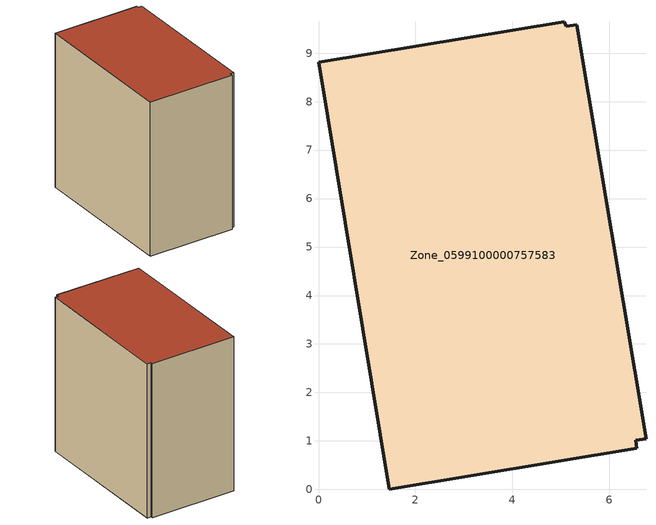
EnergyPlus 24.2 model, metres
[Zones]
Zone_0599100000757583
 floor ground (C_G): 1.46,0 0,8.81 5.07,9.65 5.11,9.56 5.33,9.59 6.76,1.05 6.54,1.01 6.57,0.85 z0
 wall outside (C_F): 6.76,1.05 5.33,9.59 5.11,9.56 5.07,9.65 0,8.81 1.46,0 6.57,0.85 6.54,1.01 6.76,1.05 z0:9.24
 roof outside (C_R): 1.46,0 6.57,0.85 6.54,1.01 6.76,1.05 5.33,9.59 5.11,9.56 5.07,9.65 0,8.81 z9.24
[BUILDING]
Pand.0599100000757583: North Axis=0; Terrain=City; Loads Convergence Tolerance Value=0.04; Temperature Convergence Tolerance Value=0.4; Solar Distribution=FullExterior; Maximum Number of Warmup Days=25; Minimum Number of Warmup Days=1
[Site:Location]
Rotterdam.The.Hague.AP_ZH_NLD Design_Conditions: Latitude=51.96; Longitude=4.45; Time Zone=1; Elevation=-4.5
[SITE:GROUNDTEMPERATURE:BUILDINGSURFACE]
18, 18, 18, 18, 18, 18, 18, 18, 18, 18, 18, 18
[MATERIAL] Thermal Absorptance=0.9; Solar Absorptance=0.7; Visible Absorptance=0.7
Name | Roughness | Thickness | Conductivity | Density | Specific Heat
G.TI.2006-2014 | MediumSmooth | 0.15 | 0.06 | 540 | 1210
F.TI.2006-2014 | Rough | 0.3 | 0.12 | 1920 | 840
R.TI.2006-2014 | MediumRough | 0.2 | 0.08 | 1500 | 1000
[CONSTRUCTION]
C_G: G.TI.2006-2014
C_F: F.TI.2006-2014
C_R: R.TI.2006-2014
[ZONE]
Zone_0599100000757583: Type=1; Multiplier=1; Ceiling Height=Autocalculate; Volume=Autocalculate; Floor Area=autocalculate; Part of Total Floor Area=Yes
[ZONEINFILTRATION:DESIGNFLOWRATE]
Infil_Zone_0599100000757583: Zone or ZoneList or Space or SpaceList=Zone_0599100000757583; Schedule=AlwaysOn; Design Flow Rate Calculation Method=Flow/Area; Flow Rate per Floor Area=0.0015; Constant Term Coefficient=1; Temperature Term Coefficient=0; Velocity Term Coefficient=0; Velocity Squared Term Coefficient=0
[HVACTEMPLATE:ZONE:IDEALLOADSAIRSYSTEM]
Zone_0599100000757583: Maximum Heating Supply Air Temperature=50; Minimum Cooling Supply Air Temperature=13; Maximum Heating Supply Air Humidity Ratio=0.0156; Minimum Cooling Supply Air Humidity Ratio=0.0077; Heating Limit=NoLimit; Cooling Limit=NoLimit; Dehumidification Control Type=ConstantSensibleHeatRatio; Cooling Sensible Heat Ratio=0.7; Dehumidification Setpoint=60; Humidification Control Type=None; Humidification Setpoint=30; Outdoor Air Method=None; Outdoor Air Flow Rate per Person=0.00944; Outdoor Air Flow Rate per Zone Floor Area=0; Outdoor Air Flow Rate per Zone=0; Demand Controlled Ventilation Type=None; Outdoor Air Economizer Type=NoEconomizer; Heat Recovery Type=None; Sensible Heat Recovery Effectiveness=0.7; Latent Heat Recovery Effectiveness=0.65
[ZONECONTROL:THERMOSTAT]
ThermostatControl_Zone_0599100000757583: Zone or ZoneList=Zone_0599100000757583; Control Type Schedule=DualSetpointControlType; Control 1=Thermostat_Zone_0599100000757583; Temperature Difference Between Cutout And Setpoint=0
[THERMOSTATSETPOINT:DUALSETPOINT]
Thermostat_Zone_0599100000757583: Heating Setpoint Temperature Schedule=HeatingSetpoint_Zone_0599100000757583; Cooling Setpoint Temperature Schedule=CoolingSetpoint_Zone_0599100000757583
[SCHEDULE:COMPACT]
HeatingSetpoint_Zone_0599100000757583: Through: 12/31, For: AllDays, Until: 24:00, 21
CoolingSetpoint_Zone_0599100000757583: Through: 12/31, For: AllDays, Until: 24:00, 24
DualSetpointControlType: Through: 12/31, For: AllDays, Until: 24:00, 4
AlwaysOn: Through: 12/31, For: AllDays, Until: 24:00, 1
